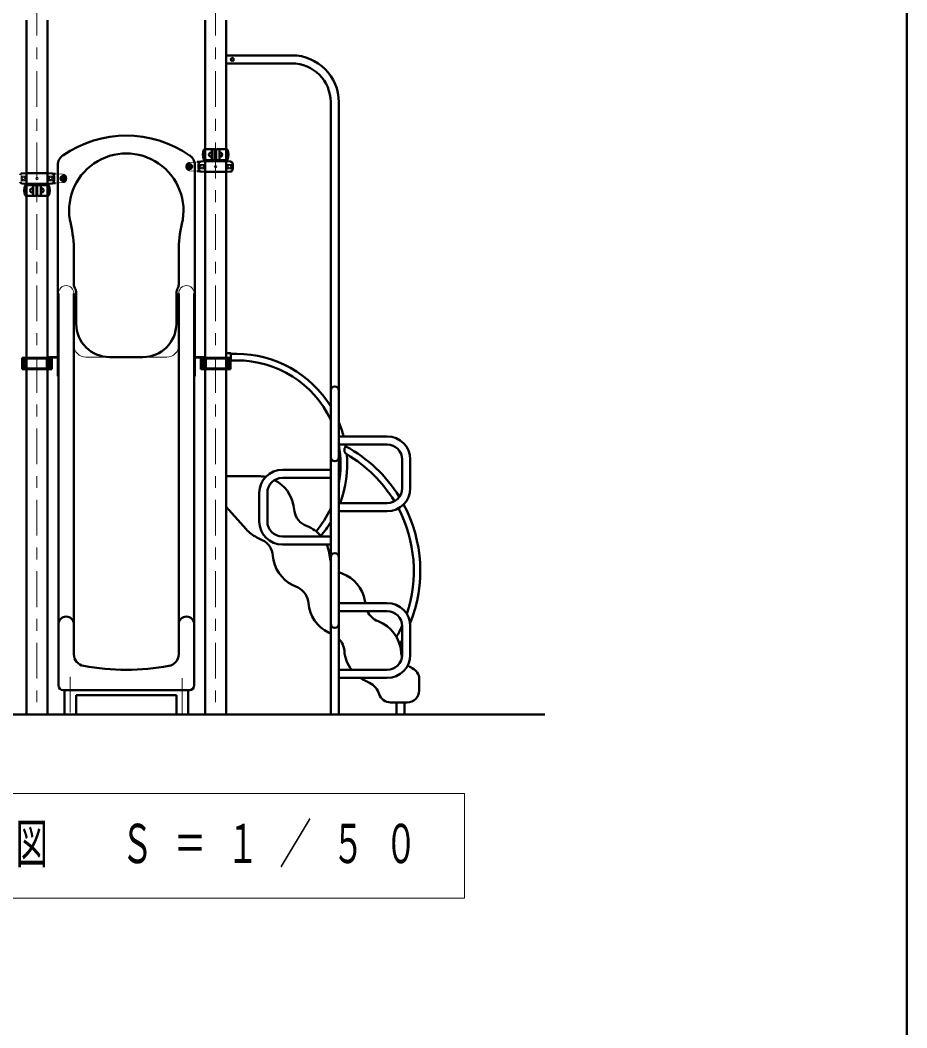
# Model space of a CAD drawing. Units: millimetres on the paper. Extents: x -385 to 0, y -594 to 267.
# Drawn here: x -74.4 to 0, y -163.5 to -78.9 of the extents above; entities that cross this region are included whole.
import ezdxf

# ---------------------------------------------------------------- set-up
doc = ezdxf.new("R2010")
doc.units = ezdxf.units.MM
doc.linetypes.add('USER1', pattern=[4.5, 2.5, -2])
doc.linetypes.add('USER2', pattern=[6, 3, -1, 1, -1])
doc.layers.add('LY_1', color=140, linetype='Continuous', lineweight=50)
doc.styles.add('ＭＳ ゴシック', font='')
doc.styles.get('ＭＳ ゴシック').set_extended_font_data('MS Gothic')

msp = doc.modelspace()

# ---------------------------------------------------------------- linework, layer by layer
at = {"layer": 'LY_1', "color": 7}
for p, q in [((0, -297), (0, -30)), ((-104.198, -137.175), (-30.394, -137.175))]:
    msp.add_line(p, q, dxfattribs=at)
at = {"layer": 'LY_1', "color": 7, "linetype": 'USER2', "lineweight": 13}
for p, q in [((-73.023, -77.164), (-73.023, -137.175)), ((-58.023, -77.164), (-58.023, -137.175)), ((-70.223, -134.024), (-70.223, -137.175)), ((-60.823, -134.136), (-60.823, -137.175))]:
    msp.add_line(p, q, dxfattribs=at)
at = {"layer": 'LY_1'}
for p, q in [((-73.914, -137.175), (-73.914, -78.885)), ((-72.132, -137.175), (-72.132, -78.885)), ((-58.914, -137.175), (-58.914, -78.885)), ((-57.132, -137.175), (-57.132, -78.885)), ((-57.132, -81.835), (-51.623, -81.835)), ((-57.132, -82.515), (-51.623, -82.515)), ((-48.363, -85.775), (-48.363, -137.175)), ((-47.683, -85.775), (-47.683, -137.175)), ((-58.945, -89.725), (-58.093, -89.725)), ((-58.348, -89.989), (-58.388, -89.988)), ((-58.348, -90.36), (-58.388, -90.362)), ((-58.348, -90.175), (-58.348, -89.745)), ((-58.348, -90.175), (-58.348, -90.605)), ((-58.053, -89.765), (-58.053, -90.585)), ((-57.993, -89.765), (-57.993, -90.585)), ((-57.101, -89.725), (-57.953, -89.725)), ((-57.698, -90.175), (-57.698, -89.745)), ((-57.698, -89.989), (-57.658, -89.988)), ((-57.698, -90.175), (-57.698, -90.605)), ((-57.698, -90.36), (-57.658, -90.362)), ((-71.273, -103.175), (-71.273, -91.058)), ((-60.293, -91.128), (-60.213, -91.082)), ((-60.293, -91.128), (-60.293, -91.221)), ((-60.293, -91.221), (-60.213, -91.267)), ((-60.213, -91.082), (-60.133, -91.128)), ((-60.213, -91.267), (-60.133, -91.221)), ((-60.133, -91.128), (-60.133, -91.221)), ((-59.773, -103.175), (-59.773, -91.058)), ((-58.943, -90.725), (-59.573, -90.78)), ((-58.945, -90.625), (-58.093, -90.625)), ((-57.103, -90.725), (-58.943, -90.725)), ((-57.103, -90.625), (-57.953, -90.625)), ((-57.103, -90.725), (-56.787, -90.752)), ((-73.943, -91.725), (-74.259, -91.752)), ((-73.943, -91.725), (-72.102, -91.725)), ((-72.103, -91.725), (-71.473, -91.78)), ((-70.913, -92.128), (-70.833, -92.082)), ((-70.913, -92.128), (-70.913, -92.221)), ((-70.913, -92.221), (-70.833, -92.267)), ((-70.833, -92.082), (-70.753, -92.128)), ((-70.833, -92.267), (-70.753, -92.221)), ((-70.753, -92.128), (-70.753, -92.221)), ((-58.943, -91.625), (-59.573, -91.569)), ((-57.103, -91.625), (-58.943, -91.625)), ((-57.103, -91.625), (-56.787, -91.597)), ((-73.943, -92.625), (-74.259, -92.597)), ((-73.945, -92.725), (-73.093, -92.725)), ((-73.943, -92.625), (-72.102, -92.625)), ((-73.348, -92.989), (-73.388, -92.988)), ((-73.348, -93.175), (-73.348, -92.745)), ((-73.053, -92.765), (-73.053, -93.585)), ((-72.993, -92.765), (-72.993, -93.585)), ((-72.101, -92.725), (-72.953, -92.725)), ((-72.698, -93.175), (-72.698, -92.745)), ((-72.698, -92.989), (-72.658, -92.988)), ((-72.103, -92.625), (-71.473, -92.569)), ((-73.943, -93.625), (-73.093, -93.625)), ((-73.348, -93.36), (-73.388, -93.362)), ((-73.348, -93.175), (-73.348, -93.605)), ((-72.101, -93.625), (-72.953, -93.625)), ((-72.698, -93.175), (-72.698, -93.605)), ((-72.698, -93.36), (-72.658, -93.362)), ((-69.923, -101.077), (-69.923, -98.292)), ((-61.123, -101.077), (-61.123, -98.292)), ((-71.223, -134.735), (-71.223, -101.825)), ((-69.923, -132.128), (-69.923, -101.825)), ((-69.723, -101.812), (-69.723, -103.175)), ((-61.323, -101.811), (-61.323, -103.175)), ((-61.123, -132.128), (-61.123, -101.825)), ((-59.823, -134.735), (-59.823, -101.825)), ((-71.273, -108.775), (-71.273, -102.675)), ((-69.723, -102.675), (-69.723, -104.375)), ((-61.323, -102.675), (-61.323, -104.375)), ((-59.773, -108.775), (-59.773, -102.675)), ((-74.259, -107.239), (-74.259, -108.139)), ((-71.787, -107.239), (-74.259, -107.239)), ((-71.787, -107.295), (-74.259, -107.295)), ((-74.259, -107.295), (-74.259, -108.195)), ((-74.093, -107.239), (-74.093, -108.139)), ((-74.093, -107.295), (-74.093, -108.195)), ((-72.188, -107.239), (-72.188, -108.139)), ((-72.188, -107.295), (-72.188, -108.195)), ((-72.132, -107.175), (-71.273, -107.175)), ((-72.132, -107.221), (-71.273, -107.221)), ((-72.001, -107.239), (-72.001, -108.139)), ((-72.001, -107.295), (-72.001, -108.195)), ((-71.942, -107.239), (-71.942, -108.139)), ((-71.942, -107.295), (-71.942, -108.195)), ((-71.787, -107.239), (-71.787, -108.139)), ((-71.787, -107.295), (-71.787, -108.195)), ((-66.923, -107.175), (-64.123, -107.175)), ((-58.914, -107.175), (-59.773, -107.175)), ((-58.914, -107.221), (-59.773, -107.221)), ((-59.259, -107.239), (-59.259, -108.139)), ((-59.259, -107.239), (-56.787, -107.239)), ((-59.259, -107.295), (-56.787, -107.295)), ((-59.259, -107.295), (-59.259, -108.195)), ((-59.104, -107.239), (-59.104, -108.139)), ((-59.104, -107.295), (-59.104, -108.195)), ((-59.045, -107.239), (-59.045, -108.139)), ((-59.045, -107.295), (-59.045, -108.195)), ((-58.857, -107.239), (-58.857, -108.139)), ((-58.857, -107.295), (-58.857, -108.195)), ((-56.751, -106.855), (-57.132, -106.855)), ((-56.751, -106.855), (-57.132, -106.855)), ((-56.953, -107.239), (-56.953, -108.139)), ((-56.953, -107.295), (-56.953, -108.195)), ((-56.787, -107.239), (-56.787, -108.139)), ((-56.787, -107.295), (-56.787, -108.195)), ((-56.751, -106.855), (-56.751, -107.495)), ((-56.751, -106.855), (-56.751, -107.495)), ((-56.257, -106.903), (-56.751, -106.903)), ((-56.257, -107.447), (-56.751, -107.447)), ((-71.787, -108.139), (-74.259, -108.139)), ((-71.787, -108.195), (-74.259, -108.195)), ((-59.259, -108.139), (-56.787, -108.139)), ((-59.259, -108.195), (-56.787, -108.195)), ((-56.751, -107.495), (-57.132, -107.495)), ((-56.751, -107.495), (-57.132, -107.495)), ((-43.623, -113.835), (-47.683, -113.835)), ((-43.623, -114.515), (-47.683, -114.515)), ((-42.363, -118.175), (-42.363, -115.775)), ((-41.683, -118.175), (-41.683, -115.775)), ((-52.423, -116.635), (-48.363, -116.635)), ((-54.443, -117.175), (-57.132, -117.175)), ((-52.423, -117.315), (-48.363, -117.315)), ((-54.363, -120.975), (-54.363, -118.575)), ((-53.683, -120.975), (-53.683, -118.575)), ((-57.132, -119.748), (-55.467, -121.619)), ((-51.404, -120.136), (-51.491, -119.644)), ((-47.683, -119.435), (-43.623, -119.435)), ((-47.683, -120.115), (-43.623, -120.115)), ((-54.105, -122.535), (-54.553, -122.314)), ((-48.363, -122.235), (-52.423, -122.235)), ((-48.363, -122.915), (-52.423, -122.915)), ((-48.404, -124.136), (-48.491, -123.644)), ((-51.105, -126.535), (-51.553, -126.314)), ((-45.457, -127.835), (-45.491, -127.644)), ((-43.623, -127.835), (-47.683, -127.835)), ((-43.623, -128.515), (-47.683, -128.515)), ((-48.363, -130.408), (-48.553, -130.314)), ((-42.363, -132.175), (-42.363, -129.775)), ((-41.683, -132.175), (-41.683, -129.775)), ((-47.683, -133.435), (-43.623, -133.435)), ((-47.683, -134.115), (-43.623, -134.115)), ((-45.105, -134.535), (-45.553, -134.314)), ((-40.938, -135.175), (-40.938, -134.21)), ((-70.823, -135.135), (-60.223, -135.135)), ((-70.723, -135.135), (-70.723, -137.175)), ((-60.323, -135.135), (-60.323, -137.175)), ((-69.723, -135.573), (-69.723, -137.175)), ((-69.723, -135.573), (-61.323, -135.573)), ((-61.323, -135.573), (-61.323, -137.175)), ((-41.938, -136.175), (-43.338, -136.175)), ((-42.853, -137.175), (-42.853, -136.175)), ((-42.173, -137.175), (-42.173, -136.175))]:
    msp.add_line(p, q, dxfattribs=at)
at = {"layer": 'LY_1', "color": 7, "lineweight": 13}
for p, q in [((-58.183, -89.765), (-58.183, -90.585)), ((-59.358, -91.359), (-59.358, -90.99)), ((-58.988, -90.99), (-59.358, -90.99)), ((-58.988, -91.359), (-59.358, -91.359)), ((-57.058, -90.99), (-56.688, -90.99)), ((-57.058, -91.359), (-56.688, -91.359)), ((-56.688, -91.359), (-56.688, -90.99)), ((-74.358, -92.359), (-74.358, -91.99)), ((-73.988, -91.99), (-74.358, -91.99)), ((-72.058, -91.99), (-71.688, -91.99)), ((-71.688, -92.359), (-71.688, -91.99)), ((-73.988, -92.359), (-74.358, -92.359)), ((-72.058, -92.359), (-71.688, -92.359)), ((-71.223, -101.825), (-71.223, -102.475)), ((-69.923, -101.825), (-69.923, -106.175)), ((-61.123, -101.825), (-61.123, -106.175)), ((-59.823, -101.825), (-59.823, -102.475)), ((-68.923, -107.175), (-62.123, -107.175)), ((-37.123, -143.812), (-93.923, -143.812)), ((-37.123, -152.612), (-37.123, -143.812)), ((-93.923, -152.612), (-37.123, -152.612))]:
    msp.add_line(p, q, dxfattribs=at)
at = {"layer": 'LY_1', "color": 7, "linetype": 'USER1', "lineweight": 13}
for p, q in [((-59.573, -90.78), (-60.204, -90.826)), ((-58.923, -90.745), (-58.923, -91.605)), ((-57.123, -90.745), (-57.123, -91.605)), ((-73.923, -91.745), (-73.923, -92.605)), ((-72.123, -91.745), (-72.123, -92.605)), ((-71.473, -91.78), (-70.842, -91.826)), ((-59.573, -91.569), (-60.204, -91.523)), ((-71.473, -92.569), (-70.842, -92.523))]:
    msp.add_line(p, q, dxfattribs=at)
at = {"layer": 'LY_1'}
for centre, radius in [((-56.623, -82.175), 0.12), ((-60.213, -91.175), 0.21), ((-70.833, -92.175), 0.21)]:
    msp.add_circle(centre, radius, dxfattribs=at)
at = {"layer": 'LY_1', "color": 7, "lineweight": 13}
for centre, radius in [((-60.213, -91.175), 0.24), ((-60.213, -91.175), 0.11), ((-59.173, -91.175), 0.185), ((-59.173, -91.175), 0.1), ((-58.023, -91.175), 0.1), ((-56.873, -91.175), 0.185), ((-56.873, -91.175), 0.1), ((-74.173, -92.175), 0.185), ((-74.173, -92.175), 0.1), ((-73.023, -92.175), 0.1), ((-71.873, -92.175), 0.185), ((-71.873, -92.175), 0.1), ((-70.833, -92.175), 0.24), ((-70.833, -92.175), 0.11)]:
    msp.add_circle(centre, radius, dxfattribs=at)
at = {"layer": 'LY_1', "color": 7, "linetype": 'USER1', "lineweight": 13}
for centre, radius in [((-60.223, -91.175), 0.15), ((-60.213, -91.175), 0.125), ((-70.823, -92.175), 0.15), ((-70.833, -92.175), 0.125)]:
    msp.add_circle(centre, radius, dxfattribs=at)
at = {"layer": 'LY_1'}
for centre, radius, start, end in [((-51.623, -85.775), 3.94, 0, 90), ((-51.623, -85.775), 3.26, 0, 90), ((-65.523, -97.921), 9.346, 55.31079, 124.68922), ((-70.273, -91.058), 1, 123.36701, 180), ((-65.523, -94.875), 4.8, 346.64882, 193.35118), ((-60.773, -91.058), 1, 0, 56.63299), ((-57.971, -90.175), 1.122, 159.19706, 200.80294), ((-58.945, -89.805), 0.08, 90, 159.19706), ((-58.394, -90.175), 0.187, 88, 272), ((-58.328, -89.745), 0.02, 90, 180), ((-58.093, -89.765), 0.04, 0, 90), ((-57.953, -89.765), 0.04, 90, 180), ((-57.718, -89.745), 0.02, 0, 90), ((-57.651, -90.175), 0.187, 268, 92), ((-57.101, -89.805), 0.08, 20.80294, 90), ((-58.075, -90.175), 1.122, 339.19706, 20.80294), ((-58.473, -91.175), 1, 163.80375, 196.19625), ((-59.241, -90.951), 0.2, 95, 163.80375), ((-58.945, -90.545), 0.08, 200.80294, 270), ((-58.328, -90.605), 0.02, 180, 270), ((-58.093, -90.585), 0.04, 270, 0), ((-57.953, -90.585), 0.04, 180, 270), ((-57.718, -90.605), 0.02, 270, 0), ((-57.101, -90.545), 0.08, 270, 339.19706), ((-56.805, -90.951), 0.2, 16.19625, 85), ((-57.573, -91.175), 1, 343.80375, 16.19625), ((-74.241, -91.951), 0.2, 95, 163.80375), ((-71.805, -91.951), 0.2, 16.19625, 85), ((-72.573, -92.175), 1, 343.80375, 16.19625), ((-59.241, -91.398), 0.2, 196.19625, 265), ((-56.805, -91.398), 0.2, 275, 343.80375), ((-74.241, -92.398), 0.2, 196.19625, 265), ((-72.971, -93.175), 1.122, 159.19706, 200.80294), ((-73.945, -92.805), 0.08, 90, 159.19706), ((-73.394, -93.175), 0.187, 88, 272), ((-73.328, -92.745), 0.02, 90, 180), ((-73.093, -92.765), 0.04, 0, 90), ((-72.953, -92.765), 0.04, 90, 180), ((-72.718, -92.745), 0.02, 0, 90), ((-72.651, -93.175), 0.187, 268, 92), ((-72.101, -92.805), 0.08, 20.80294, 90), ((-73.075, -93.175), 1.122, 339.19706, 20.80294), ((-71.805, -92.398), 0.2, 275, 343.80375), ((-73.945, -93.545), 0.08, 200.80294, 270), ((-73.328, -93.605), 0.02, 180, 270), ((-73.093, -93.585), 0.04, 270, 0), ((-72.953, -93.585), 0.04, 180, 270), ((-72.718, -93.605), 0.02, 270, 0), ((-72.101, -93.545), 0.08, 270, 339.19706), ((-79.923, -98.292), 10, 0, 13.35118), ((-51.123, -98.292), 10, 166.64882, 180), ((-69.323, -101.077), 0.6, 180, 210.45035), ((-70.573, -101.812), 0.85, 0, 30.45035), ((-60.473, -101.812), 0.85, 149.54965, 180), ((-61.723, -101.077), 0.6, 329.54965, 0), ((-66.923, -104.375), 2.8, 180, 270), ((-64.123, -104.375), 2.8, 270, 0), ((-56.257, -116.175), 9.272, 31.63807, 90), ((-56.257, -116.175), 8.728, 25.25158, 90), ((-48.023, -109.975), 0.34, 0, 180), ((-56.257, -116.175), 9.272, 14.61796, 22.37419), ((-43.623, -115.775), 1.94, 0, 90), ((-56.257, -116.175), 8.728, 349.2203, 10.7797), ((-46.769, -114.966), 0.452, 138.76328, 235.75762), ((-56.257, -116.175), 9.272, 9.35026, 10.31348), ((-52.718, -125.131), 11.872, 31.57209, 61.79978), ((-43.623, -115.775), 1.26, 0, 90), ((-48.023, -115.575), 0.34, 180, 0), ((-56.257, -116.175), 9.272, 339.41502, 5.17064), ((-52.718, -125.131), 11.328, 31.09805, 59.81513), ((-52.423, -118.575), 1.94, 90, 180), ((-54.443, -120.175), 3, 78.18429, 90), ((-52.423, -118.575), 1.26, 90, 180), ((-54.443, -120.175), 3, 10, 63.0223), ((-43.623, -118.175), 1.94, 270, 0), ((-43.623, -118.175), 1.26, 270, 0), ((-49.828, -119.858), 1.6, 190, 249.42056), ((-56.257, -116.175), 8.728, 319.8063, 334.74842), ((-52.718, -125.131), 11.328, 341.41512, 27.658), ((-52.718, -125.131), 11.872, 338.36109, 28.09383), ((-52.423, -120.975), 1.94, 180, 270), ((-52.423, -120.975), 1.26, 180, 270), ((-53.226, -119.624), 3, 221.68267, 243.73979), ((-51.445, -124.165), 3, 40.04915, 69.42056), ((-56.257, -116.175), 9.272, 319.61733, 328.36193), ((-54.813, -123.97), 1.6, 4.31923, 63.7398), ((-51.445, -124.165), 3, 10, 24.63133), ((-50.226, -123.624), 3, 184.31923, 243.73979), ((-46.828, -123.858), 1.6, 190, 196.42864), ((-48.023, -123.975), 0.34, 0, 180), ((-46.828, -123.858), 1.6, 237.71217, 249.42056), ((-48.445, -128.165), 3, 10, 69.42056), ((-51.813, -127.97), 1.6, 4.31923, 63.7398), ((-47.226, -127.624), 3, 184.31923, 243.73979), ((-43.828, -127.858), 1.6, 204.20958, 249.42056), ((-43.623, -129.775), 1.94, 0, 90), ((-43.623, -129.775), 1.26, 0, 90), ((-70.573, -129.611), 0.65, 0, 180), ((-60.473, -129.611), 0.65, 0, 180), ((-45.445, -132.165), 3, 3.98254, 69.42056), ((-48.023, -129.575), 0.34, 180, 0), ((-52.718, -125.131), 11.328, 330.6897, 336.07148), ((-48.813, -131.97), 1.6, 4.31923, 45.06564), ((-52.718, -125.131), 11.872, 328.70731, 330.72101), ((-44.226, -131.624), 3, 184.31923, 217.12939), ((-40.856, -131.845), 1.6, 183.98254, 198.33786), ((-68.923, -132.128), 1, 180, 259.69155), ((-62.123, -132.128), 1, 280.30845, 0), ((-43.623, -132.175), 1.94, 270, 0), ((-43.623, -132.175), 1.26, 270, 0), ((-65.523, -113.435), 20, 259.69155, 280.30845), ((-40.856, -131.845), 1.6, 229.42033, 245.41667), ((-41.938, -134.21), 1, 0, 65.41667), ((-44.226, -131.624), 3, 236.1279, 243.73979), ((-45.813, -135.97), 1.6, 17.81812, 63.7398), ((-70.823, -134.735), 0.4, 180, 270), ((-60.223, -134.735), 0.4, 270, 0), ((-41.938, -135.175), 1, 270, 0), ((-43.338, -135.175), 1, 197.81812, 270)]:
    msp.add_arc(centre, radius, start, end, dxfattribs=at)
at = {"layer": 'LY_1', "color": 7, "lineweight": 13}
for centre, radius, start, end in [((-58.143, -89.765), 0.04, 90, 180), ((-61.548, -91.175), 2.567, 355.87048, 4.12952), ((-58.143, -90.585), 0.04, 180, 270), ((-54.498, -91.175), 2.567, 175.87048, 184.12952), ((-76.548, -92.175), 2.567, 355.87048, 4.12952), ((-69.498, -92.175), 2.567, 175.87048, 184.12952), ((-70.573, -101.825), 0.65, 0, 180), ((-60.473, -101.825), 0.65, 0, 180), ((-68.923, -106.175), 1, 180, 270), ((-62.123, -106.175), 1, 270, 0)]:
    msp.add_arc(centre, radius, start, end, dxfattribs=at)
at = {"layer": 'LY_1', "color": 7, "linetype": 'USER1', "lineweight": 13}
for centre, radius, start, end in [((-60.173, -91.175), 0.35, 95, 265), ((-58.943, -90.745), 0.02, 0, 91.98888), ((-72.103, -91.745), 0.02, 88.01112, 180), ((-70.873, -92.175), 0.35, 275, 85), ((-58.943, -91.605), 0.02, 270, 0), ((-72.103, -92.605), 0.02, 180, 270)]:
    msp.add_arc(centre, radius, start, end, dxfattribs=at)

# ---------------------------------------------------------------- texts
at = {"layer": 'LY_1', "color": 7, "insert": (-92.523, -148.212), "char_height": 3.299, "attachment_point": 4, "style": 'ＭＳ ゴシック'}
msp.add_mtext('\\T1.64;\\W0.6;Ｄ視立面図\u3000Ｓ＝１／５０', dxfattribs=at)

doc.saveas('drawing.dxf')
